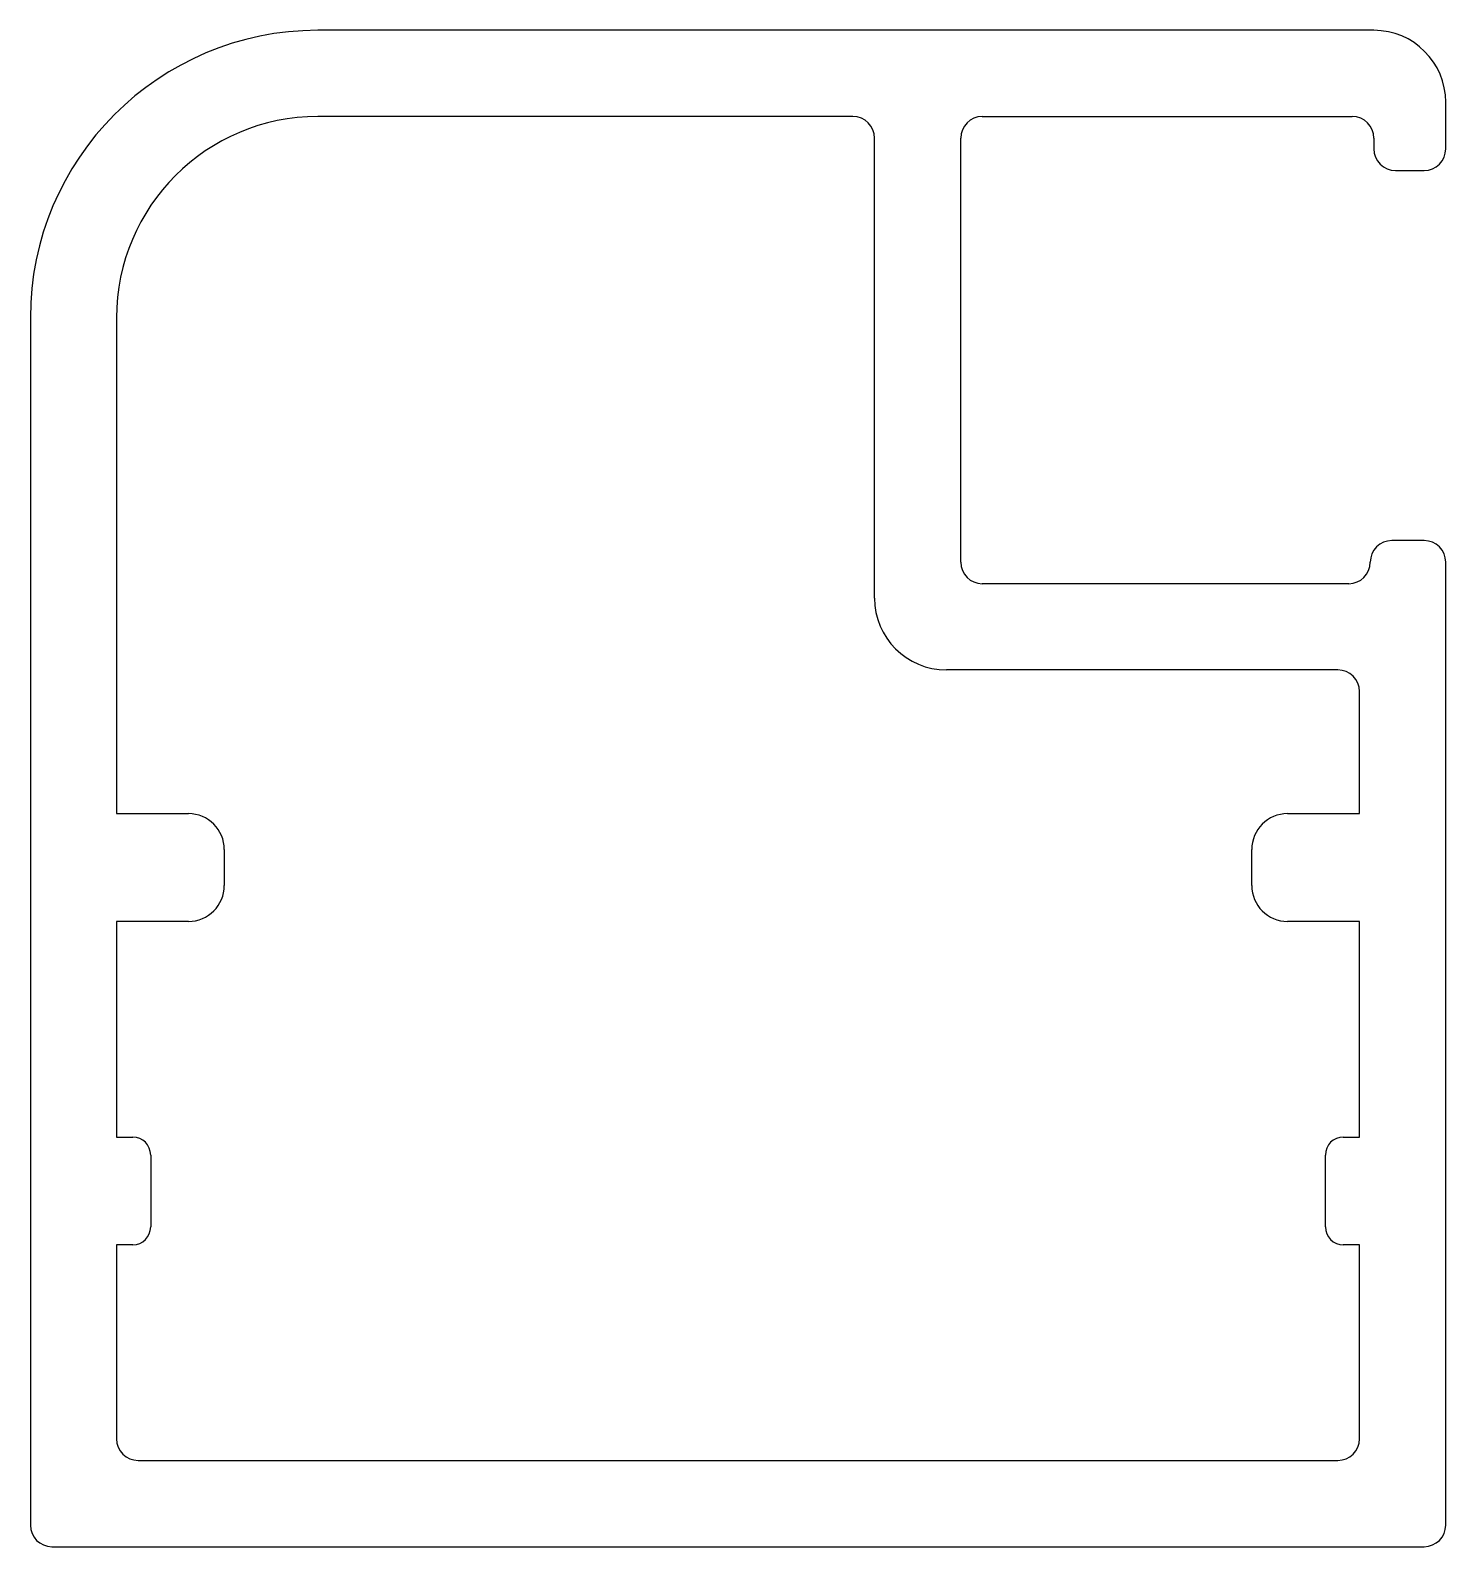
# Model space of a CAD drawing. Extents: x 655.4 to 675.1, y 519.6 to 540.7.
import ezdxf

# ---------------------------------------------------------------- set-up
doc = ezdxf.new("R2010")
doc.units = 0
doc.layers.get('0').update_dxf_attribs({"linetype": 'CONTINUOUS'})

msp = doc.modelspace()

# ---------------------------------------------------------------- linework, layer by layer
at = {"color": 0}
for p, q in [((674.072, 540.699), (659.372, 540.699)), ((675.072, 539.499), (675.072, 539.699)), ((666.822, 539.499), (659.372, 539.499)), ((668.622, 539.499), (673.772, 539.499)), ((675.072, 539.049), (675.072, 539.499)), ((667.122, 532.799), (667.122, 539.199)), ((668.322, 533.299), (668.322, 539.199)), ((674.072, 539.199), (674.072, 539.049)), ((674.372, 538.749), (674.772, 538.749)), ((655.372, 536.699), (655.372, 519.899)), ((656.572, 536.699), (656.572, 529.799)), ((674.772, 533.599), (674.322, 533.599)), ((675.072, 519.899), (675.072, 533.299)), ((673.722, 532.999), (668.622, 532.999)), ((673.572, 531.799), (668.122, 531.799)), ((673.872, 529.799), (673.872, 531.499)), ((656.572, 529.799), (657.572, 529.799)), ((672.872, 529.799), (673.872, 529.799)), ((658.072, 529.299), (658.072, 528.799)), ((672.372, 528.799), (672.372, 529.299)), ((657.572, 528.299), (656.572, 528.299)), ((656.572, 528.299), (656.572, 525.299)), ((673.872, 528.299), (672.872, 528.299)), ((673.872, 525.299), (673.872, 528.299)), ((656.572, 525.299), (656.797, 525.299)), ((673.647, 525.299), (673.872, 525.299)), ((657.047, 525.049), (657.047, 524.049)), ((673.397, 524.049), (673.397, 525.049)), ((656.797, 523.799), (656.572, 523.799)), ((656.572, 523.799), (656.572, 521.099)), ((673.872, 523.799), (673.647, 523.799)), ((673.872, 521.099), (673.872, 523.799)), ((656.872, 520.799), (673.572, 520.799)), ((655.672, 519.599), (674.772, 519.599))]:
    msp.add_line(p, q, dxfattribs=at)
for centre, radius, start, end in [((659.372, 536.699), 4, 90, 180), ((674.072, 539.699), 1, 0, 90), ((659.372, 536.699), 2.8, 90, 180), ((666.822, 539.199), 0.3, 0, 90), ((668.622, 539.199), 0.3, 90, 180), ((673.772, 539.199), 0.3, 0, 90), ((674.372, 539.049), 0.3, 180, 270), ((674.772, 539.049), 0.3, 270, 360), ((674.322, 533.299), 0.3, 90, 180), ((674.772, 533.299), 0.3, 0, 90), ((668.622, 533.299), 0.3, 180, 270), ((673.722, 533.299), 0.3, 270, 0), ((668.122, 532.799), 1, 180, 270), ((673.572, 531.499), 0.3, 0, 90), ((657.572, 529.299), 0.5, 0, 90), ((672.872, 529.299), 0.5, 90, 180), ((657.572, 528.799), 0.5, 270, 0), ((672.872, 528.799), 0.5, 180, 270), ((656.797, 525.049), 0.25, 0, 90), ((673.647, 525.049), 0.25, 90, 180), ((656.797, 524.049), 0.25, 270, 0), ((673.647, 524.049), 0.25, 180, 270), ((656.872, 521.099), 0.3, 180, 270), ((673.572, 521.099), 0.3, 270, 360), ((655.672, 519.899), 0.3, 180, 270), ((674.772, 519.899), 0.3, 270, 360)]:
    msp.add_arc(centre, radius, start, end, dxfattribs=at)

doc.saveas('drawing.dxf')
